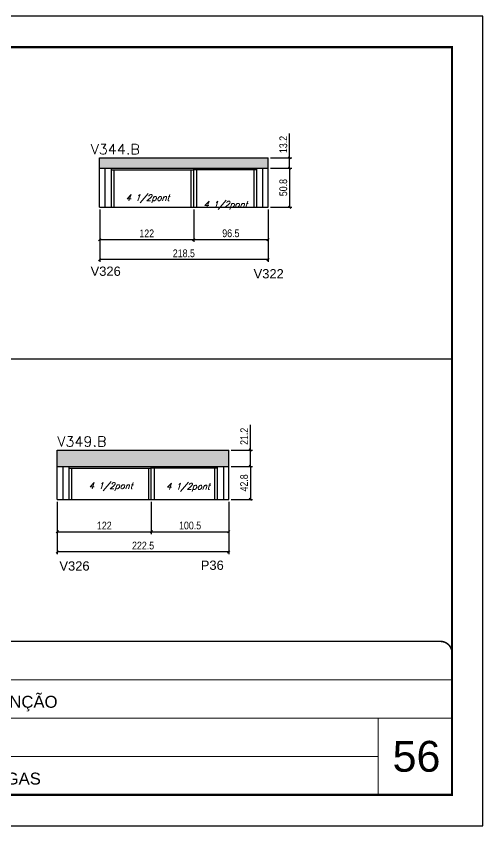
# Model space of a CAD drawing. Extents: x 137137 to 143418, y 10464 to 34486.
# Drawn here: x 142772 to 143377, y 18504 to 19554 of the extents above; entities that cross this region are included whole.
import ezdxf

# ---------------------------------------------------------------- set-up
doc = ezdxf.new("R2010")
doc.units = 0
doc.linetypes.add('CONTINUO', pattern=[0])
doc.linetypes.add('DASHED', pattern=[0.75, 0.5, -0.25])
for name, color, linetype in [('5', 5, 'Continuous'), ('COTA', 241, 'Continuous'), ('Painéis', 200, 'Continuous'), ('SARR_2.2x7', 40, 'Continuous'), ('SARR_3.5x7', 81, 'Continuous'), ('texto', 7, 'Continuous')]:
    doc.layers.add(name, color=color, linetype=linetype)
for name, color, linetype, lineweight in [('CARIMBO', 255, 'Continuous', 9), ('Folhas', 255, 'Continuous', 9), ('SARRAFO DE PRESSAO', 251, 'DASHED', 9), ('Texto Seção', 7, 'Continuous', 15)]:
    doc.layers.add(name, color=color, linetype=linetype, lineweight=lineweight)
doc.layers.add('Laje_Perimetro', color=7, linetype='Continuous', plot=False)
doc.styles.add('ARIAL', font='arial.ttf')
doc.styles.add('COTA TECNICA', font='techl___.ttf', dxfattribs={"height": 10})
doc.styles.add('REGUA-120', font='ROMANS.shx', dxfattribs={"height": 15})
doc.styles.add('Romans', font='romans.shx')
doc.styles.get("Standard").update_dxf_attribs({"font": 'arial.ttf'})
doc.styles.add('Tecnologia', font='')
doc.styles.get('Tecnologia').set_extended_font_data('Forgotten Futurist')
doc.dimstyles.new('PAINEL', dxfattribs={"dimtxt": 10, "dimasz": 3, "dimexe": 3, "dimexo": 3, "dimgap": 3, "dimtad": 1, "dimdec": 1, "dimzin": 12, "dimdsep": 46, "dimtxsty": 'COTA TECNICA', "dimblk1": 'OBLIQUE', "dimblk2": 'OBLIQUE', "dimsah": 1, "dimcen": 0.9, "dimclrd": 4, "dimclre": 4, "dimclrt": 240, "dimadec": 1, "dimazin": 3, "dimtfac": 1, "dimtdec": 1, "dimtmove": 0, "dimatfit": 3, "dimfxl": 1, "dimtolj": 1, "dimtzin": 12, "dimarcsym": 0})

# ---------------------------------------------------------------- blocks, each defined once
blk = doc.blocks.new('9999999999')
at = {"color": 30, "linetype": 'CONTINUO'}
for p, q in [((98564.6, 34230.2), (98564.6, 34429.4)), ((98564.6, 34379.6), (99584, 34379.6)), ((98564.6, 34329.8), (99488, 34329.8)), ((99584, 34329.8), (99488, 34329.8)), ((99488, 34329.8), (99488, 34230.2)), ((98564.6, 34280), (99488, 34280))]:
    blk.add_line(p, q, dxfattribs=at)
at = {"color": 30, "linetype": 'CONTINUO', "const_width": 2}
blk.add_lwpolyline([(99584, 34230.2), (99584, 34414.4, 0.414214), (99569, 34429.4), (98229, 34429.4, 0.414214), (98214, 34414.4), (98214, 34245.2, 0.414214), (98229, 34230.2), (99584, 34230.2)], format="xyb", dxfattribs=at)
at = {"layer": 'Folhas'}
blk.add_lwpolyline([(98139, 34190.2), (99624, 34190.2), (99624, 35240.2), (98139, 35240.2)], close=True, dxfattribs=at)
at = {"layer": 'Folhas', "color": 30, "const_width": 3}
blk.add_lwpolyline([(98214, 34230.2), (99584, 34230.2), (99584, 35200.2), (98214, 35200.2)], close=True, dxfattribs=at)
at = {"color": 7, "linetype": 'Continuous', "ltscale": 5, "style": 'ARIAL'}
for s, height, p in [('ROCONTEC', 15.48, (98837.7, 34393.1)), ('HOSPITAL ASSUNÇÃO', 15.483, (98837.7, 34343.3)), ('1° PAVIMENTO', 15.483, (98837.7, 34293.5)), ('NOVA SISTEMAS CONSTRUTIVOS', 11.059, (98263.2, 34267.2)), ('LATERAIS DE VIGAS', 15.483, (98837.7, 34243.7))]:
    blk.add_text(s, height=height, dxfattribs=at).set_placement(p)
at = {"layer": 'Folhas', "color": 7, "style": 'Tecnologia', "width": 1.5}
for s, p in [('CLIENTE:', (98573.7, 34397.2)), ('OBRA:', (98573.7, 34347.3)), ('PAVIMENTO:', (98573.7, 34297.5)), ('PROJETO:', (98573.7, 34247.7))]:
    blk.add_text(s, height=14, dxfattribs=at).set_placement(p)
blk = doc.blocks.new('_Oblique')
at = {"color": 0, "linetype": 'ByBlock', "lineweight": -2}
blk.add_line((-0.5, -0.5), (0.5, 0.5), dxfattribs=at)
blk = doc.blocks.new('*D1595')
at = {"layer": 'COTA', "color": 4, "lineweight": -2, "ltscale": 25, "transparency": 16777216}
for p, q in [((142825.1, 18924.6), (142825.1, 18856.6)), ((143047.6, 18924.6), (143047.6, 18856.6)), ((143047.6, 18859.6), (142825.1, 18859.6))]:
    blk.add_line(p, q, dxfattribs=at)
at = {"layer": 'Defpoints', "color": 0, "ltscale": 25, "transparency": 16777216}
for p in [(142825.1, 18927.6), (143047.6, 18927.6), (142825.1, 18859.6)]:
    blk.add_point(p, dxfattribs=at)
at = {"layer": 'COTA', "color": 4, "lineweight": -2, "ltscale": 25, "transparency": 16777216, "xscale": 3, "yscale": 3, "zscale": 3, "rotation": 180}
blk.add_blockref('_Oblique', (142825.1, 18859.6), dxfattribs=at)
at = {"layer": 'COTA', "color": 4, "lineweight": -2, "ltscale": 25, "transparency": 16777216, "xscale": 3, "yscale": 3, "zscale": 3}
blk.add_blockref('_Oblique', (143047.6, 18859.6), dxfattribs=at)
at = {"layer": 'COTA', "color": 240, "ltscale": 25, "transparency": 16777216, "insert": (142936.4, 18867.7), "char_height": 10, "attachment_point": 5, "style": 'COTA TECNICA'}
blk.add_mtext('\\A1;222.5', dxfattribs=at)
blk = doc.blocks.new('*D1596')
at = {"layer": 'COTA', "color": 4, "lineweight": -2, "ltscale": 25, "transparency": 16777216}
for p, q in [((142825.1, 18924.6), (142825.1, 18882.6)), ((142947.1, 18924.6), (142947.1, 18882.6)), ((142825.1, 18885.6), (142947.1, 18885.6))]:
    blk.add_line(p, q, dxfattribs=at)
at = {"layer": 'Defpoints', "color": 0, "ltscale": 25, "transparency": 16777216}
for p in [(142825.1, 18927.6), (142947.1, 18927.6), (142947.1, 18885.6)]:
    blk.add_point(p, dxfattribs=at)
at = {"layer": 'COTA', "color": 4, "lineweight": -2, "ltscale": 25, "transparency": 16777216, "xscale": 3, "yscale": 3, "zscale": 3, "rotation": 180}
blk.add_blockref('_Oblique', (142825.1, 18885.6), dxfattribs=at)
at = {"layer": 'COTA', "color": 4, "lineweight": -2, "ltscale": 25, "transparency": 16777216, "xscale": 3, "yscale": 3, "zscale": 3}
blk.add_blockref('_Oblique', (142947.1, 18885.6), dxfattribs=at)
at = {"layer": 'COTA', "color": 240, "ltscale": 25, "transparency": 16777216, "insert": (142886.1, 18893.7), "char_height": 10, "attachment_point": 5, "style": 'COTA TECNICA'}
blk.add_mtext('\\A1;122', dxfattribs=at)
blk = doc.blocks.new('*D1568')
at = {"layer": 'COTA', "color": 4, "lineweight": -2, "ltscale": 25, "transparency": 16777216}
for p, q in [((142947.1, 18924.6), (142947.1, 18882.6)), ((143047.6, 18924.6), (143047.6, 18882.6)), ((142947.1, 18885.6), (143047.6, 18885.6))]:
    blk.add_line(p, q, dxfattribs=at)
at = {"layer": 'Defpoints', "color": 0, "ltscale": 25, "transparency": 16777216}
for p in [(142947.1, 18927.6), (143047.6, 18927.6), (143047.6, 18885.6)]:
    blk.add_point(p, dxfattribs=at)
at = {"layer": 'COTA', "color": 4, "lineweight": -2, "ltscale": 25, "transparency": 16777216, "xscale": 3, "yscale": 3, "zscale": 3, "rotation": 180}
blk.add_blockref('_Oblique', (142947.1, 18885.6), dxfattribs=at)
at = {"layer": 'COTA', "color": 4, "lineweight": -2, "ltscale": 25, "transparency": 16777216, "xscale": 3, "yscale": 3, "zscale": 3}
blk.add_blockref('_Oblique', (143047.6, 18885.6), dxfattribs=at)
at = {"layer": 'COTA', "color": 240, "ltscale": 25, "transparency": 16777216, "insert": (142997.4, 18893.7), "char_height": 10, "attachment_point": 5, "style": 'COTA TECNICA'}
blk.add_mtext('\\A1;100.5', dxfattribs=at)
blk = doc.blocks.new('*D1597')
at = {"layer": 'COTA', "color": 4, "lineweight": -2, "ltscale": 25, "transparency": 16777216}
for p, q in [((143050.6, 18970.4), (143078.6, 18970.4)), ((143075.6, 18970.4), (143075.6, 18927.6)), ((143050.6, 18927.6), (143078.6, 18927.6))]:
    blk.add_line(p, q, dxfattribs=at)
at = {"layer": 'Defpoints', "color": 0, "ltscale": 25, "transparency": 16777216}
for p in [(143047.6, 18970.4), (143047.6, 18927.6), (143075.6, 18927.6)]:
    blk.add_point(p, dxfattribs=at)
at = {"layer": 'COTA', "color": 4, "lineweight": -2, "ltscale": 25, "transparency": 16777216, "xscale": 3, "yscale": 3, "zscale": 3}
for p, rotation in [((143075.6, 18970.4), 90), ((143075.6, 18927.6), 270)]:
    blk.add_blockref('_Oblique', p, dxfattribs=dict(at, rotation=rotation))
at = {"layer": 'COTA', "color": 240, "ltscale": 25, "transparency": 16777216, "insert": (143067.5, 18949), "char_height": 10, "attachment_point": 5, "rotation": 90, "style": 'COTA TECNICA'}
blk.add_mtext('\\A1;42.8', dxfattribs=at)
blk = doc.blocks.new('*D1598')
at = {"layer": 'COTA', "color": 4, "lineweight": -2, "ltscale": 25, "transparency": 16777216}
for p, q in [((143075.6, 18991.6), (143075.6, 19024.3)), ((143050.6, 18991.6), (143078.6, 18991.6)), ((143075.6, 18970.4), (143075.6, 18991.6)), ((143050.6, 18970.4), (143078.6, 18970.4))]:
    blk.add_line(p, q, dxfattribs=at)
at = {"layer": 'Defpoints', "color": 0, "ltscale": 25, "transparency": 16777216}
for p in [(143047.6, 18991.6), (143075.6, 18991.6), (143047.6, 18970.4)]:
    blk.add_point(p, dxfattribs=at)
at = {"layer": 'COTA', "color": 4, "lineweight": -2, "ltscale": 25, "transparency": 16777216, "xscale": 3, "yscale": 3, "zscale": 3}
for p, rotation in [((143075.6, 18991.6), 90), ((143075.6, 18970.4), 270)]:
    blk.add_blockref('_Oblique', p, dxfattribs=dict(at, rotation=rotation))
at = {"layer": 'COTA', "color": 240, "ltscale": 25, "transparency": 16777216, "insert": (143067.6, 19009.4), "char_height": 10, "attachment_point": 5, "rotation": 90, "style": 'COTA TECNICA'}
blk.add_mtext('\\A1;21.2', dxfattribs=at)
blk = doc.blocks.new('*D2050')
at = {"layer": 'COTA', "color": 4, "lineweight": -2, "ltscale": 25, "transparency": 16777216}
for p, q in [((142880.1, 19303.6), (142880.1, 19235.6)), ((143098.6, 19303.6), (143098.6, 19235.6)), ((143098.6, 19238.6), (142880.1, 19238.6))]:
    blk.add_line(p, q, dxfattribs=at)
at = {"layer": 'Defpoints', "color": 0, "ltscale": 25, "transparency": 16777216}
for p in [(142880.1, 19306.6), (143098.6, 19306.6), (142880.1, 19238.6)]:
    blk.add_point(p, dxfattribs=at)
at = {"layer": 'COTA', "color": 4, "lineweight": -2, "ltscale": 25, "transparency": 16777216, "xscale": 3, "yscale": 3, "zscale": 3, "rotation": 180}
blk.add_blockref('_Oblique', (142880.1, 19238.6), dxfattribs=at)
at = {"layer": 'COTA', "color": 4, "lineweight": -2, "ltscale": 25, "transparency": 16777216, "xscale": 3, "yscale": 3, "zscale": 3}
blk.add_blockref('_Oblique', (143098.6, 19238.6), dxfattribs=at)
at = {"layer": 'COTA', "color": 240, "ltscale": 25, "transparency": 16777216, "insert": (142989.3, 19246.7), "char_height": 10, "attachment_point": 5, "style": 'COTA TECNICA'}
blk.add_mtext('\\A1;218.5', dxfattribs=at)
blk = doc.blocks.new('*D2052')
at = {"layer": 'COTA', "color": 4, "lineweight": -2, "ltscale": 25, "transparency": 16777216}
for p, q in [((142880.1, 19303.6), (142880.1, 19261.6)), ((143002.1, 19303.6), (143002.1, 19261.6)), ((142880.1, 19264.6), (143002.1, 19264.6))]:
    blk.add_line(p, q, dxfattribs=at)
at = {"layer": 'Defpoints', "color": 0, "ltscale": 25, "transparency": 16777216}
for p in [(142880.1, 19306.6), (143002.1, 19306.6), (143002.1, 19264.6)]:
    blk.add_point(p, dxfattribs=at)
at = {"layer": 'COTA', "color": 4, "lineweight": -2, "ltscale": 25, "transparency": 16777216, "xscale": 3, "yscale": 3, "zscale": 3, "rotation": 180}
blk.add_blockref('_Oblique', (142880.1, 19264.6), dxfattribs=at)
at = {"layer": 'COTA', "color": 4, "lineweight": -2, "ltscale": 25, "transparency": 16777216, "xscale": 3, "yscale": 3, "zscale": 3}
blk.add_blockref('_Oblique', (143002.1, 19264.6), dxfattribs=at)
at = {"layer": 'COTA', "color": 240, "ltscale": 25, "transparency": 16777216, "insert": (142941.1, 19272.6), "char_height": 10, "attachment_point": 5, "style": 'COTA TECNICA'}
blk.add_mtext('\\A1;122', dxfattribs=at)
blk = doc.blocks.new('*D2051')
at = {"layer": 'COTA', "color": 4, "lineweight": -2, "ltscale": 25, "transparency": 16777216}
for p, q in [((143002.1, 19303.6), (143002.1, 19261.6)), ((143098.6, 19303.6), (143098.6, 19261.6)), ((143002.1, 19264.6), (143098.6, 19264.6))]:
    blk.add_line(p, q, dxfattribs=at)
at = {"layer": 'Defpoints', "color": 0, "ltscale": 25, "transparency": 16777216}
for p in [(143002.1, 19306.6), (143098.6, 19306.6), (143098.6, 19264.6)]:
    blk.add_point(p, dxfattribs=at)
at = {"layer": 'COTA', "color": 4, "lineweight": -2, "ltscale": 25, "transparency": 16777216, "xscale": 3, "yscale": 3, "zscale": 3, "rotation": 180}
blk.add_blockref('_Oblique', (143002.1, 19264.6), dxfattribs=at)
at = {"layer": 'COTA', "color": 4, "lineweight": -2, "ltscale": 25, "transparency": 16777216, "xscale": 3, "yscale": 3, "zscale": 3}
blk.add_blockref('_Oblique', (143098.6, 19264.6), dxfattribs=at)
at = {"layer": 'COTA', "color": 240, "ltscale": 25, "transparency": 16777216, "insert": (143050.3, 19272.7), "char_height": 10, "attachment_point": 5, "style": 'COTA TECNICA'}
blk.add_mtext('\\A1;96.5', dxfattribs=at)
blk = doc.blocks.new('*D2053')
at = {"layer": 'COTA', "color": 4, "lineweight": -2, "ltscale": 25, "transparency": 16777216}
for p, q in [((143101.6, 19357.4), (143129.6, 19357.4)), ((143126.6, 19357.4), (143126.6, 19306.6)), ((143101.6, 19306.6), (143129.6, 19306.6))]:
    blk.add_line(p, q, dxfattribs=at)
at = {"layer": 'Defpoints', "color": 0, "ltscale": 25, "transparency": 16777216}
for p in [(143098.6, 19357.4), (143098.6, 19306.6), (143126.6, 19306.6)]:
    blk.add_point(p, dxfattribs=at)
at = {"layer": 'COTA', "color": 4, "lineweight": -2, "ltscale": 25, "transparency": 16777216, "xscale": 3, "yscale": 3, "zscale": 3}
for p, rotation in [((143126.6, 19357.4), 90), ((143126.6, 19306.6), 270)]:
    blk.add_blockref('_Oblique', p, dxfattribs=dict(at, rotation=rotation))
at = {"layer": 'COTA', "color": 240, "ltscale": 25, "transparency": 16777216, "insert": (143118.4, 19332), "char_height": 10, "attachment_point": 5, "rotation": 90, "style": 'COTA TECNICA'}
blk.add_mtext('\\A1;50.8', dxfattribs=at)
blk = doc.blocks.new('*D2054')
at = {"layer": 'COTA', "color": 4, "lineweight": -2, "ltscale": 25, "transparency": 16777216}
for p, q in [((143126.6, 19370.6), (143126.6, 19402.3)), ((143101.6, 19370.6), (143129.6, 19370.6)), ((143126.6, 19357.4), (143126.6, 19370.6)), ((143101.6, 19357.4), (143129.6, 19357.4))]:
    blk.add_line(p, q, dxfattribs=at)
at = {"layer": 'Defpoints', "color": 0, "ltscale": 25, "transparency": 16777216}
for p in [(143098.6, 19370.6), (143126.6, 19370.6), (143098.6, 19357.4)]:
    blk.add_point(p, dxfattribs=at)
at = {"layer": 'COTA', "color": 4, "lineweight": -2, "ltscale": 25, "transparency": 16777216, "xscale": 3, "yscale": 3, "zscale": 3}
for p, rotation in [((143126.6, 19370.6), 90), ((143126.6, 19357.4), 270)]:
    blk.add_blockref('_Oblique', p, dxfattribs=dict(at, rotation=rotation))
at = {"layer": 'COTA', "color": 240, "ltscale": 25, "transparency": 16777216, "insert": (143118.4, 19387.9), "char_height": 10, "attachment_point": 5, "rotation": 90, "style": 'COTA TECNICA'}
blk.add_mtext('\\A1;13.2', dxfattribs=at)

msp = doc.modelspace()

# ---------------------------------------------------------------- hatches: boundary and pattern name
at = {"layer": 'COTA', "linetype": 'ByBlock'}
h = msp.add_hatch(dxfattribs=at)
h.set_pattern_fill('AR-CONC', color=256, scale=0.03)
h.set_pattern_definition([(50, (399.704, 0), (5.46554007, -0.47817257), [0.5715, -6.2865]), (355, (399.704, 0), (-1.05730264, 5.73170536), [0.4572, -5.02921753]), (100.4514447, (400.1595, -0.04), (4.40823741, 5.25353256), [0.48570026, -5.34270734]), (46.1842, (399.704, 1.524), (8.13237123, -1.26126984), [0.85725, -9.42975]), (96.6355576, (400.382, 1.419), (7.122124, 7.42278374), [0.7285507, -8.01406824]), (351.184151, (399.704, 1.524), (7.122124, 7.42278374), [0.685799, -7.54379196]), (21, (400.466, 1.143), (4.54843174, -3.06795595), [0.5715, -6.2865]), (326, (400.466, 1.143), (1.85406085, 5.52563898), [0.4572, -5.0292]), (71.451445, (400.845, 0.8873), (6.40249258, 2.45768307), [0.48570026, -5.34269813]), (37.5, (399.704, 0), (0.092658098, 2.536651166), [0, -4.96824, 0, -5.1054, 0, -5.04825]), (7.5, (399.704, 0), (2.004589875, 3.005417245), [0, -2.91084, 0, -4.85394, 0, -1.92405]), (327.5, (398.0048, 0), (4.067717855, -0.17186232), [0, -1.905, 0, -5.9436, 0, -7.8867]), (317.5, (397.2428, 0), (4.44387544, 0.76279473), [0, -2.4765, 0, -3.94716, 0, -5.6007])])
h.paths.add_polyline_path([(143098.58, 19357.36), (143098.58, 19370.56), (142880.06, 19370.56), (142880.06, 19357.36)])
h = msp.add_hatch(dxfattribs=at)
h.set_pattern_fill('AR-CONC', color=256, scale=0.03)
h.set_pattern_definition([(50, (3449.618, -14201.0573), (5.46554007, -0.47817257), [0.5715, -6.2865]), (355, (3449.618, -14201.0573), (-1.05730264, 5.73170536), [0.4572, -5.02921753]), (100.4514447, (3450.0735, -14201.097), (4.40823741, 5.25353256), [0.48570026, -5.34270734]), (46.1842, (3449.618, -14199.533), (8.13237123, -1.26126984), [0.85725, -9.42975]), (96.6355576, (3450.296, -14199.6384), (7.122124, 7.42278374), [0.7285507, -8.01406824]), (351.184151, (3449.618, -14199.533), (7.122124, 7.42278374), [0.685799, -7.54379196]), (21, (3450.38, -14199.9143), (4.54843174, -3.06795595), [0.5715, -6.2865]), (326, (3450.38, -14199.9143), (1.85406085, 5.52563898), [0.4572, -5.0292]), (71.451445, (3450.759, -14200.17), (6.40249258, 2.45768307), [0.48570026, -5.34269813]), (37.5, (3449.618, -14201.0573), (0.092658098, 2.536651166), [0, -4.96824, 0, -5.1054, 0, -5.04825]), (7.5, (3449.618, -14201.0573), (2.004589875, 3.005417245), [0, -2.91084, 0, -4.85394, 0, -1.92405]), (327.5, (3447.9188, -14201.0573), (4.067717855, -0.17186232), [0, -1.905, 0, -5.9436, 0, -7.8867]), (317.5, (3447.1568, -14201.0573), (4.44387544, 0.76279473), [0, -2.4765, 0, -3.94716, 0, -5.6007])])
h.paths.add_polyline_path([(142825.11, 18991.57), (142825.11, 18970.37), (143047.65, 18970.37), (143047.65, 18991.57)])

# ---------------------------------------------------------------- linework, layer by layer
for p, q in [((142880.06, 19370.56), (143098.58, 19370.56)), ((142880.06, 19357.36), (142880.06, 19370.56)), ((143098.58, 19357.36), (143098.58, 19370.56)), ((141967.29, 19110.07), (143337.29, 19110.07)), ((142825.11, 18991.57), (143047.65, 18991.57)), ((142825.11, 18970.37), (142825.11, 18991.57)), ((143047.65, 18970.37), (143047.65, 18991.57))]:
    msp.add_line(p, q, dxfattribs=at)
at = {"layer": 'Laje_Perimetro'}
msp.add_lwpolyline([(143377.29, 19554.3), (141892.29, 19554.3), (141892.29, 18504.3), (143377.29, 18504.3)], close=True, dxfattribs=at)
at = {"layer": 'Painéis'}
for p, q in [((142880.06, 19357.36), (143098.58, 19357.36)), ((142880.06, 19306.56), (143098.58, 19306.56)), ((142825.11, 18970.37), (143047.65, 18970.37)), ((142825.11, 18927.57), (143047.65, 18927.57))]:
    msp.add_line(p, q, dxfattribs=at)
at = {"layer": 'Painéis', "ltscale": 25}
for p, q in [((142880.06, 19306.56), (142880.06, 19357.36)), ((143002.06, 19306.56), (143002.06, 19357.36)), ((143098.58, 19306.56), (143098.58, 19357.36)), ((142825.11, 18927.57), (142825.11, 18970.37)), ((142947.11, 18927.57), (142947.11, 18970.37)), ((143047.65, 18927.57), (143047.65, 18970.37))]:
    msp.add_line(p, q, dxfattribs=at)
at = {"layer": 'SARR_2.2x7', "linetype": 'Continuous'}
for p, q in [((142887.06, 19306.56), (142887.06, 19357.36)), ((142895.06, 19355.16), (143002.06, 19355.16)), ((143083.58, 19355.16), (143002.06, 19355.16)), ((143091.58, 19357.36), (143091.58, 19306.56)), ((142832.11, 18970.37), (142832.11, 18927.57)), ((142840.11, 18968.17), (142947.11, 18968.17)), ((143032.65, 18968.17), (142947.11, 18968.17)), ((143040.65, 18970.37), (143040.65, 18927.57))]:
    msp.add_line(p, q, dxfattribs=at)
at = {"layer": 'SARR_3.5x7'}
for p, q in [((142895.06, 19357.36), (142895.06, 19306.56)), ((142898.56, 19355.16), (142898.56, 19306.56)), ((142998.56, 19355.16), (142998.56, 19306.56)), ((143005.56, 19355.16), (143005.56, 19306.56)), ((143080.08, 19355.16), (143080.08, 19306.56)), ((143083.58, 19357.36), (143083.58, 19306.56)), ((142840.11, 18970.37), (142840.11, 18927.57)), ((142843.61, 18968.17), (142843.61, 18927.57)), ((142943.61, 18968.17), (142943.61, 18927.57)), ((142950.61, 18968.17), (142950.61, 18927.57)), ((143029.15, 18968.17), (143029.15, 18927.57)), ((143032.65, 18970.37), (143032.65, 18927.57))]:
    msp.add_line(p, q, dxfattribs=at)

# ---------------------------------------------------------------- block references
at = {"layer": 'SARRAFO DE PRESSAO', "color": 6, "linetype": 'ByBlock'}
msp.add_blockref('9999999999', (43753.31, -15685.91), dxfattribs=at)

# ---------------------------------------------------------------- texts
at = {"layer": '5', "linetype": 'Continuous'}
for s, rotation, p in [('V326', 0.00004, (142868.31, 19217.57)), ('V322', 0.00004, (143079.84, 19214.27)), ('P36', 359.99996, (143011.29, 18836.25)), ('V326', 359.99996, (142827.85, 18835.28))]:
    msp.add_text(s, height=12, rotation=rotation, dxfattribs=at).set_placement(p)
at = {"layer": 'CARIMBO', "style": 'ARIAL'}
msp.add_text('56', height=40, dxfattribs=at).set_placement((143260.15, 18574.44))
at = {"layer": 'texto', "color": 2, "char_height": 8, "attachment_point": 5, "style": 'Romans'}
for insert in [(142942.28, 19317.6), (143043.38, 19308.92), (142894.47, 18944.02), (142994.69, 18943.32)]:
    msp.add_mtext('{\\Q19;\\C256;4 1/2pont}', dxfattribs=dict(at, insert=insert))
at = {"layer": 'Texto Seção', "style": 'REGUA-120', "width": 1.05}
for s, p in [('V344.B', (142868.39, 19375.17)), ('V349.B', (142825.09, 18996.17))]:
    msp.add_text(s, height=13, dxfattribs=at).set_placement(p)

# ---------------------------------------------------------------- dimensions: what is measured, and where the dimension line sits
at = {"layer": 'COTA', "ltscale": 25}
for base, p1, p2, picture, middle in [((143126.58, 19370.56), (143098.58, 19357.36), (143098.58, 19370.56), '*D2054', (143118.36, 19387.93)), ((143126.58, 19306.56), (143098.58, 19357.36), (143098.58, 19306.56), '*D2053', (143118.45, 19331.96)), ((143075.64, 18991.57), (143047.65, 18970.37), (143047.65, 18991.57), '*D1598', (143067.58, 19009.43)), ((143075.64, 18927.57), (143047.65, 18970.37), (143047.65, 18927.57), '*D1597', (143067.55, 18948.97))]:
    dim = msp.add_linear_dim(base=base, p1=p1, p2=p2, angle=90, dimstyle='PAINEL', dxfattribs=at)
    dim.commit()
    dim.dimension.update_dxf_attribs({"geometry": picture, "text_midpoint": middle})
for base, p1, p2, picture, middle in [((142880.06, 19238.6), (143098.58, 19306.56), (142880.06, 19306.56), '*D2050', (142989.32, 19246.73)), ((143002.06, 19264.59), (142880.06, 19306.56), (143002.06, 19306.56), '*D2052', (142941.06, 19272.65)), ((142825.11, 18859.6), (143047.65, 18927.57), (142825.11, 18927.57), '*D1595', (142936.38, 18867.71)), ((142947.11, 18885.59), (142825.11, 18927.57), (142947.11, 18927.57), '*D1596', (142886.11, 18893.65))]:
    dim = msp.add_linear_dim(base=base, p1=p1, p2=p2, dimstyle='PAINEL', dxfattribs=at)
    dim.commit()
    dim.dimension.update_dxf_attribs({"geometry": picture, "text_midpoint": middle})
for base, p1, p2, picture, middle in [((143098.58, 19264.59), (143002.06, 19306.56), (143098.58, 19306.56), '*D2051', (143050.32, 19272.73)), ((143047.65, 18885.59), (142947.11, 18927.57), (143047.65, 18927.57), '*D1568', (142997.38, 18893.7))]:
    dim = msp.add_linear_dim(base=base, p1=p1, p2=p2, dimstyle='PAINEL', override={"dimtmove": 1}, dxfattribs=at)
    dim.commit()
    dim.dimension.update_dxf_attribs({"geometry": picture, "text_midpoint": middle})

doc.saveas('drawing.dxf')
